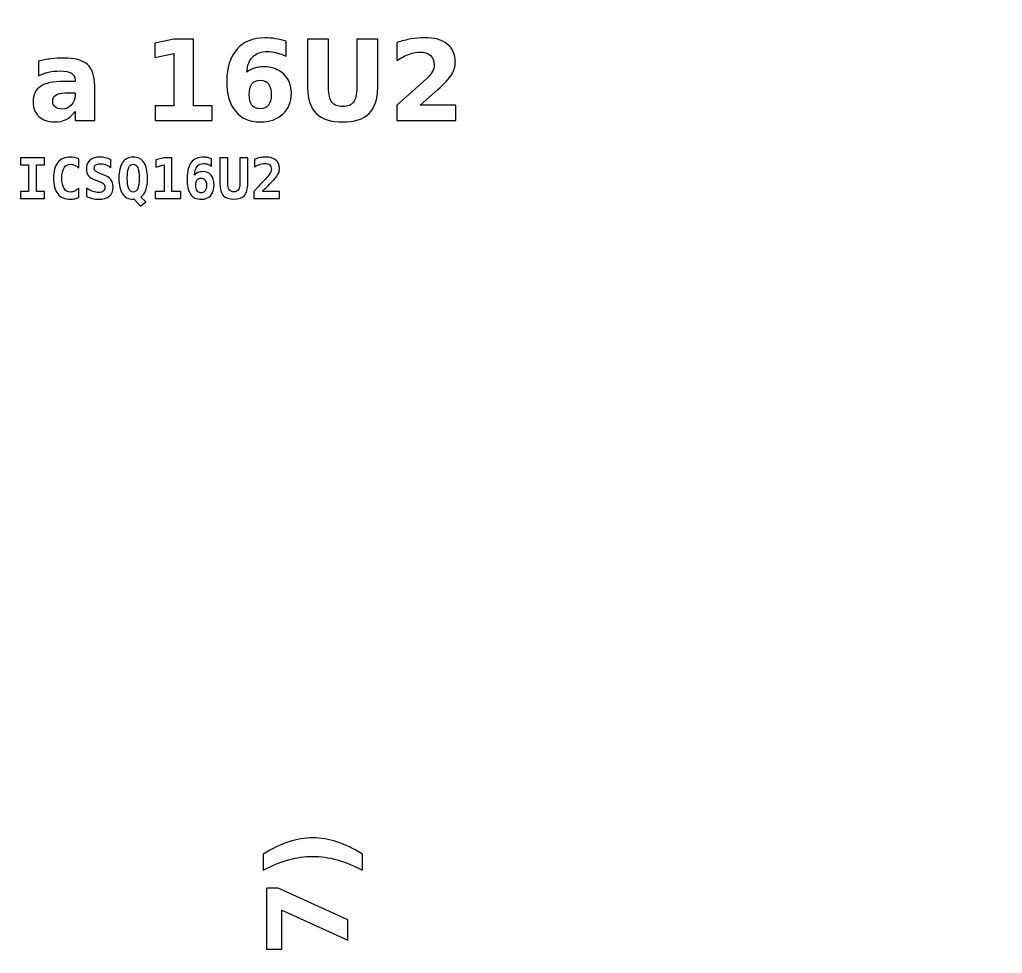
# Model space of a CAD drawing. Header units: centimetres. Extents: x -16.5 to -4.5, y -20.9 to -8.8.
# Drawn here: x -10.516 to -8.753, y -16.543 to -14.867 of the extents above; entities that cross this region are included whole.
import ezdxf

# ---------------------------------------------------------------- set-up
doc = ezdxf.new("R2010")
doc.units = ezdxf.units.CM
doc.header["$MEASUREMENT"] = 0
doc.layers.add('Layer 1', color=7, linetype='Continuous')

msp = doc.modelspace()

# ---------------------------------------------------------------- linework, layer by layer
at = {"layer": 'Layer 1', "color": 7, "lineweight": 35}
msp.add_open_spline([(-16.5, -8.85), (-16.5, -8.85), (-4.5, -8.85), (-4.5, -8.85), (-4.5, -8.85), (-4.5, -8.85), (-4.5, -20.85), (-4.5, -20.85), (-4.5, -20.85), (-4.5, -20.85), (-16.5, -20.85), (-16.5, -20.85), (-16.5, -20.85), (-16.5, -20.85), (-16.5, -8.85), (-16.5, -8.85)], degree=3, knots=[0, 0, 0, 0, 0.25, 0.25, 0.25, 0.25, 0.5, 0.5, 0.5, 0.5, 0.75, 0.75, 0.75, 0.75, 1, 1, 1, 1], dxfattribs=at)
at = {"layer": 'Layer 1', "color": 250, "lineweight": 100}
msp.add_open_spline([(-15.8, -9.55), (-15.8, -9.55), (-5.2, -9.55), (-5.2, -9.55), (-5.2, -9.55), (-5.2, -9.55), (-5.2, -20.15), (-5.2, -20.15), (-5.2, -20.15), (-5.2, -20.15), (-15.8, -20.15), (-15.8, -20.15), (-15.8, -20.15), (-15.8, -20.15), (-15.8, -9.55), (-15.8, -9.55)], degree=3, knots=[0, 0, 0, 0, 0.25, 0.25, 0.25, 0.25, 0.5, 0.5, 0.5, 0.5, 0.75, 0.75, 0.75, 0.75, 1, 1, 1, 1], dxfattribs=at)
at = {"layer": 'Layer 1', "color": 250}
for points, knots in [([(-10.27237, -15.02228), (-10.27237, -15.02228), (-10.23917, -15.02228), (-10.23917, -15.02228), (-10.23917, -15.02228), (-10.23917, -15.02228), (-10.23917, -14.92805), (-10.23917, -14.92805), (-10.23917, -14.92805), (-10.23917, -14.92805), (-10.27323, -14.93508), (-10.27323, -14.93508), (-10.27323, -14.93508), (-10.27323, -14.93508), (-10.27323, -14.90948), (-10.27323, -14.90948), (-10.27323, -14.90948), (-10.27323, -14.90948), (-10.23937, -14.90245), (-10.23937, -14.90245), (-10.23937, -14.90245), (-10.23937, -14.90245), (-10.20363, -14.90245), (-10.20363, -14.90245), (-10.20363, -14.90245), (-10.20363, -14.90245), (-10.20363, -15.02228), (-10.20363, -15.02228), (-10.20363, -15.02228), (-10.20363, -15.02228), (-10.17043, -15.02228), (-10.17043, -15.02228), (-10.17043, -15.02228), (-10.17043, -15.02228), (-10.17043, -15.04825), (-10.17043, -15.04825), (-10.17043, -15.04825), (-10.17043, -15.04825), (-10.27237, -15.04825), (-10.27237, -15.04825), (-10.27237, -15.04825), (-10.27237, -15.04825), (-10.27237, -15.02228), (-10.27237, -15.02228)], [0, 0, 0, 0, 0.0909091, 0.0909091, 0.0909091, 0.0909091, 0.1818182, 0.1818182, 0.1818182, 0.1818182, 0.2727273, 0.2727273, 0.2727273, 0.2727273, 0.3636364, 0.3636364, 0.3636364, 0.3636364, 0.4545455, 0.4545455, 0.4545455, 0.4545455, 0.5454545, 0.5454545, 0.5454545, 0.5454545, 0.6363636, 0.6363636, 0.6363636, 0.6363636, 0.7272727, 0.7272727, 0.7272727, 0.7272727, 0.8181818, 0.8181818, 0.8181818, 0.8181818, 0.9090909, 0.9090909, 0.9090909, 0.9090909, 1, 1, 1, 1]), ([(-10.0378, -14.90625), (-10.0378, -14.90625), (-10.0378, -14.93322), (-10.0378, -14.93322), (-10.0378, -14.93322), (-10.044, -14.93028), (-10.0498, -14.92812), (-10.05526, -14.92672), (-10.05526, -14.92672), (-10.06073, -14.92532), (-10.0661, -14.92462), (-10.0713, -14.92462), (-10.0713, -14.92462), (-10.0825, -14.92462), (-10.0912, -14.92772), (-10.09746, -14.93395), (-10.09746, -14.93395), (-10.1037, -14.94015), (-10.10736, -14.94938), (-10.1084, -14.96162), (-10.1084, -14.96162), (-10.1041, -14.95845), (-10.09943, -14.95605), (-10.09443, -14.95445), (-10.09443, -14.95445), (-10.08943, -14.95285), (-10.08396, -14.95205), (-10.07803, -14.95205), (-10.07803, -14.95205), (-10.06313, -14.95205), (-10.0511, -14.95642), (-10.04196, -14.96515), (-10.04196, -14.96515), (-10.0328, -14.97385), (-10.02823, -14.98528), (-10.02823, -14.99942), (-10.02823, -14.99942), (-10.02823, -15.01505), (-10.03333, -15.02755), (-10.04356, -15.03698), (-10.04356, -15.03698), (-10.05376, -15.04638), (-10.0675, -15.05108), (-10.08466, -15.05108), (-10.08466, -15.05108), (-10.1036, -15.05108), (-10.11826, -15.04468), (-10.12866, -15.03188), (-10.12866, -15.03188), (-10.13903, -15.01912), (-10.14423, -15.00095), (-10.14423, -14.97745), (-10.14423, -14.97745), (-10.14423, -14.95338), (-10.13816, -14.93445), (-10.12603, -14.92068), (-10.12603, -14.92068), (-10.11386, -14.90692), (-10.09723, -14.90002), (-10.07606, -14.90002), (-10.07606, -14.90002), (-10.06936, -14.90002), (-10.06286, -14.90055), (-10.05653, -14.90158), (-10.05653, -14.90158), (-10.05023, -14.90262), (-10.044, -14.90418), (-10.0378, -14.90625)], [0, 0, 0, 0, 0.0588235, 0.0588235, 0.0588235, 0.0588235, 0.1176471, 0.1176471, 0.1176471, 0.1176471, 0.1764706, 0.1764706, 0.1764706, 0.1764706, 0.2352941, 0.2352941, 0.2352941, 0.2352941, 0.2941176, 0.2941176, 0.2941176, 0.2941176, 0.3529412, 0.3529412, 0.3529412, 0.3529412, 0.4117647, 0.4117647, 0.4117647, 0.4117647, 0.4705882, 0.4705882, 0.4705882, 0.4705882, 0.5294118, 0.5294118, 0.5294118, 0.5294118, 0.5882353, 0.5882353, 0.5882353, 0.5882353, 0.6470588, 0.6470588, 0.6470588, 0.6470588, 0.7058824, 0.7058824, 0.7058824, 0.7058824, 0.7647059, 0.7647059, 0.7647059, 0.7647059, 0.8235294, 0.8235294, 0.8235294, 0.8235294, 0.8823529, 0.8823529, 0.8823529, 0.8823529, 0.9411765, 0.9411765, 0.9411765, 0.9411765, 1, 1, 1, 1]), ([(-9.99909, -14.90245), (-9.99909, -14.90245), (-9.96149, -14.90245), (-9.96149, -14.90245), (-9.96149, -14.90245), (-9.96149, -14.90245), (-9.96149, -14.98985), (-9.96149, -14.98985), (-9.96149, -14.98985), (-9.96149, -15.00188), (-9.95953, -15.01052), (-9.95559, -15.01568), (-9.95559, -15.01568), (-9.95166, -15.02085), (-9.94523, -15.02345), (-9.93629, -15.02345), (-9.93629, -15.02345), (-9.92729, -15.02345), (-9.92083, -15.02085), (-9.91689, -15.01568), (-9.91689, -15.01568), (-9.91296, -15.01052), (-9.91099, -15.00188), (-9.91099, -14.98985), (-9.91099, -14.98985), (-9.91099, -14.98985), (-9.91099, -14.90245), (-9.91099, -14.90245), (-9.91099, -14.90245), (-9.91099, -14.90245), (-9.87339, -14.90245), (-9.87339, -14.90245), (-9.87339, -14.90245), (-9.87339, -14.90245), (-9.87339, -14.98985), (-9.87339, -14.98985), (-9.87339, -14.98985), (-9.87339, -15.01048), (-9.87856, -15.02585), (-9.88893, -15.03595), (-9.88893, -15.03595), (-9.89926, -15.04605), (-9.91506, -15.05108), (-9.93629, -15.05108), (-9.93629, -15.05108), (-9.95746, -15.05108), (-9.97323, -15.04605), (-9.98356, -15.03595), (-9.98356, -15.03595), (-9.99393, -15.02585), (-9.99909, -15.01048), (-9.99909, -14.98985), (-9.99909, -14.98985), (-9.99909, -14.98985), (-9.99909, -14.90245), (-9.99909, -14.90245)], [0, 0, 0, 0, 0.0714286, 0.0714286, 0.0714286, 0.0714286, 0.1428571, 0.1428571, 0.1428571, 0.1428571, 0.2142857, 0.2142857, 0.2142857, 0.2142857, 0.2857143, 0.2857143, 0.2857143, 0.2857143, 0.3571429, 0.3571429, 0.3571429, 0.3571429, 0.4285714, 0.4285714, 0.4285714, 0.4285714, 0.5, 0.5, 0.5, 0.5, 0.5714286, 0.5714286, 0.5714286, 0.5714286, 0.6428571, 0.6428571, 0.6428571, 0.6428571, 0.7142857, 0.7142857, 0.7142857, 0.7142857, 0.7857143, 0.7857143, 0.7857143, 0.7857143, 0.8571429, 0.8571429, 0.8571429, 0.8571429, 0.9285714, 0.9285714, 0.9285714, 0.9285714, 1, 1, 1, 1]), ([(-9.79743, -15.02062), (-9.79743, -15.02062), (-9.73326, -15.02062), (-9.73326, -15.02062), (-9.73326, -15.02062), (-9.73326, -15.02062), (-9.73326, -15.04825), (-9.73326, -15.04825), (-9.73326, -15.04825), (-9.73326, -15.04825), (-9.83923, -15.04825), (-9.83923, -15.04825), (-9.83923, -15.04825), (-9.83923, -15.04825), (-9.83923, -15.02062), (-9.83923, -15.02062), (-9.83923, -15.02062), (-9.83923, -15.02062), (-9.78599, -14.97365), (-9.78599, -14.97365), (-9.78599, -14.97365), (-9.78123, -14.96935), (-9.77773, -14.96515), (-9.77546, -14.96105), (-9.77546, -14.96105), (-9.77316, -14.95695), (-9.77203, -14.95268), (-9.77203, -14.94825), (-9.77203, -14.94825), (-9.77203, -14.94142), (-9.77433, -14.93592), (-9.77893, -14.93175), (-9.77893, -14.93175), (-9.78349, -14.92758), (-9.78959, -14.92552), (-9.79723, -14.92552), (-9.79723, -14.92552), (-9.80309, -14.92552), (-9.80949, -14.92678), (-9.81646, -14.92928), (-9.81646, -14.92928), (-9.82343, -14.93178), (-9.83089, -14.93552), (-9.83883, -14.94045), (-9.83883, -14.94045), (-9.83883, -14.94045), (-9.83883, -14.90842), (-9.83883, -14.90842), (-9.83883, -14.90842), (-9.83036, -14.90562), (-9.82199, -14.90348), (-9.81373, -14.90202), (-9.81373, -14.90202), (-9.80546, -14.90055), (-9.79736, -14.89982), (-9.78939, -14.89982), (-9.78939, -14.89982), (-9.77196, -14.89982), (-9.75839, -14.90365), (-9.74873, -14.91135), (-9.74873, -14.91135), (-9.73906, -14.91902), (-9.73423, -14.92972), (-9.73423, -14.94348), (-9.73423, -14.94348), (-9.73423, -14.95142), (-9.73629, -14.95882), (-9.74039, -14.96568), (-9.74039, -14.96568), (-9.74449, -14.97255), (-9.75313, -14.98175), (-9.76626, -14.99328), (-9.76626, -14.99328), (-9.76626, -14.99328), (-9.79743, -15.02062), (-9.79743, -15.02062)], [0, 0, 0, 0, 0.0526316, 0.0526316, 0.0526316, 0.0526316, 0.1052632, 0.1052632, 0.1052632, 0.1052632, 0.1578947, 0.1578947, 0.1578947, 0.1578947, 0.2105263, 0.2105263, 0.2105263, 0.2105263, 0.2631579, 0.2631579, 0.2631579, 0.2631579, 0.3157895, 0.3157895, 0.3157895, 0.3157895, 0.3684211, 0.3684211, 0.3684211, 0.3684211, 0.4210526, 0.4210526, 0.4210526, 0.4210526, 0.4736842, 0.4736842, 0.4736842, 0.4736842, 0.5263158, 0.5263158, 0.5263158, 0.5263158, 0.5789474, 0.5789474, 0.5789474, 0.5789474, 0.6315789, 0.6315789, 0.6315789, 0.6315789, 0.6842105, 0.6842105, 0.6842105, 0.6842105, 0.7368421, 0.7368421, 0.7368421, 0.7368421, 0.7894737, 0.7894737, 0.7894737, 0.7894737, 0.8421053, 0.8421053, 0.8421053, 0.8421053, 0.8947368, 0.8947368, 0.8947368, 0.8947368, 0.9473684, 0.9473684, 0.9473684, 0.9473684, 1, 1, 1, 1]), ([(-10.38117, -14.98582), (-10.38117, -14.98582), (-10.38117, -15.04825), (-10.38117, -15.04825), (-10.38117, -15.04825), (-10.38117, -15.04825), (-10.41643, -15.04825), (-10.41643, -15.04825), (-10.41643, -15.04825), (-10.41643, -15.04825), (-10.41643, -15.03205), (-10.41643, -15.03205), (-10.41643, -15.03205), (-10.42113, -15.03868), (-10.4264, -15.04352), (-10.43223, -15.04655), (-10.43223, -15.04655), (-10.4381, -15.04958), (-10.44523, -15.05108), (-10.45363, -15.05108), (-10.45363, -15.05108), (-10.46497, -15.05108), (-10.47413, -15.04778), (-10.4812, -15.04118), (-10.4812, -15.04118), (-10.48827, -15.03455), (-10.4918, -15.02598), (-10.4918, -15.01542), (-10.4918, -15.01542), (-10.4918, -15.00262), (-10.4874, -14.99318), (-10.47857, -14.98722), (-10.47857, -14.98722), (-10.46973, -14.98122), (-10.4559, -14.97822), (-10.43703, -14.97822), (-10.43703, -14.97822), (-10.43703, -14.97822), (-10.41643, -14.97822), (-10.41643, -14.97822), (-10.41643, -14.97822), (-10.41643, -14.97822), (-10.41643, -14.97548), (-10.41643, -14.97548), (-10.41643, -14.97548), (-10.41643, -14.96995), (-10.4186, -14.96592), (-10.42297, -14.96335), (-10.42297, -14.96335), (-10.42733, -14.96078), (-10.43413, -14.95948), (-10.44337, -14.95948), (-10.44337, -14.95948), (-10.45087, -14.95948), (-10.45783, -14.96022), (-10.46427, -14.96172), (-10.46427, -14.96172), (-10.4707, -14.96322), (-10.4767, -14.96548), (-10.48223, -14.96848), (-10.48223, -14.96848), (-10.48223, -14.96848), (-10.48223, -14.94182), (-10.48223, -14.94182), (-10.48223, -14.94182), (-10.47473, -14.93998), (-10.46723, -14.93862), (-10.45967, -14.93765), (-10.45967, -14.93765), (-10.45213, -14.93672), (-10.44457, -14.93625), (-10.43703, -14.93625), (-10.43703, -14.93625), (-10.4173, -14.93625), (-10.40307, -14.94015), (-10.3943, -14.94792), (-10.3943, -14.94792), (-10.38553, -14.95568), (-10.38117, -14.96832), (-10.38117, -14.98582)], [0, 0, 0, 0, 0.05, 0.05, 0.05, 0.05, 0.1, 0.1, 0.1, 0.1, 0.15, 0.15, 0.15, 0.15, 0.2, 0.2, 0.2, 0.2, 0.25, 0.25, 0.25, 0.25, 0.3, 0.3, 0.3, 0.3, 0.35, 0.35, 0.35, 0.35, 0.4, 0.4, 0.4, 0.4, 0.45, 0.45, 0.45, 0.45, 0.5, 0.5, 0.5, 0.5, 0.55, 0.55, 0.55, 0.55, 0.6, 0.6, 0.6, 0.6, 0.65, 0.65, 0.65, 0.65, 0.7, 0.7, 0.7, 0.7, 0.75, 0.75, 0.75, 0.75, 0.8, 0.8, 0.8, 0.8, 0.85, 0.85, 0.85, 0.85, 0.9, 0.9, 0.9, 0.9, 0.95, 0.95, 0.95, 0.95, 1, 1, 1, 1]), ([(-10.08426, -14.97628), (-10.09086, -14.97628), (-10.0958, -14.97842), (-10.09906, -14.98268), (-10.09906, -14.98268), (-10.10236, -14.98695), (-10.104, -14.99335), (-10.104, -15.00185), (-10.104, -15.00185), (-10.104, -15.01038), (-10.10236, -15.01678), (-10.09906, -15.02105), (-10.09906, -15.02105), (-10.0958, -15.02532), (-10.09086, -15.02745), (-10.08426, -15.02745), (-10.08426, -15.02745), (-10.07763, -15.02745), (-10.07266, -15.02532), (-10.0694, -15.02105), (-10.0694, -15.02105), (-10.0661, -15.01678), (-10.06446, -15.01038), (-10.06446, -15.00185), (-10.06446, -15.00185), (-10.06446, -14.99335), (-10.0661, -14.98695), (-10.0694, -14.98268), (-10.0694, -14.98268), (-10.07266, -14.97842), (-10.07763, -14.97628), (-10.08426, -14.97628)], [0, 0, 0, 0, 0.125, 0.125, 0.125, 0.125, 0.25, 0.25, 0.25, 0.25, 0.375, 0.375, 0.375, 0.375, 0.5, 0.5, 0.5, 0.5, 0.625, 0.625, 0.625, 0.625, 0.75, 0.75, 0.75, 0.75, 0.875, 0.875, 0.875, 0.875, 1, 1, 1, 1]), ([(-10.43457, -14.99902), (-10.44187, -14.99902), (-10.44733, -15.00025), (-10.45103, -15.00272), (-10.45103, -15.00272), (-10.4547, -15.00522), (-10.45653, -15.00885), (-10.45653, -15.01368), (-10.45653, -15.01368), (-10.45653, -15.01812), (-10.45507, -15.02158), (-10.4521, -15.02408), (-10.4521, -15.02408), (-10.44913, -15.02658), (-10.44503, -15.02785), (-10.43977, -15.02785), (-10.43977, -15.02785), (-10.43317, -15.02785), (-10.42767, -15.02548), (-10.42317, -15.02075), (-10.42317, -15.02075), (-10.41867, -15.01605), (-10.41643, -15.01012), (-10.41643, -15.00302), (-10.41643, -15.00302), (-10.41643, -15.00302), (-10.41643, -14.99902), (-10.41643, -14.99902), (-10.41643, -14.99902), (-10.41643, -14.99902), (-10.43457, -14.99902), (-10.43457, -14.99902)], [0, 0, 0, 0, 0.125, 0.125, 0.125, 0.125, 0.25, 0.25, 0.25, 0.25, 0.375, 0.375, 0.375, 0.375, 0.5, 0.5, 0.5, 0.5, 0.625, 0.625, 0.625, 0.625, 0.75, 0.75, 0.75, 0.75, 0.875, 0.875, 0.875, 0.875, 1, 1, 1, 1]), ([(-10.51437, -15.12804), (-10.51437, -15.12804), (-10.51437, -15.11534), (-10.51437, -15.11534), (-10.51437, -15.11534), (-10.51437, -15.11534), (-10.47097, -15.11534), (-10.47097, -15.11534), (-10.47097, -15.11534), (-10.47097, -15.11534), (-10.47097, -15.12804), (-10.47097, -15.12804), (-10.47097, -15.12804), (-10.47097, -15.12804), (-10.48547, -15.12804), (-10.48547, -15.12804), (-10.48547, -15.12804), (-10.48547, -15.12804), (-10.48547, -15.17554), (-10.48547, -15.17554), (-10.48547, -15.17554), (-10.48547, -15.17554), (-10.47097, -15.17554), (-10.47097, -15.17554), (-10.47097, -15.17554), (-10.47097, -15.17554), (-10.47097, -15.18824), (-10.47097, -15.18824), (-10.47097, -15.18824), (-10.47097, -15.18824), (-10.51437, -15.18824), (-10.51437, -15.18824), (-10.51437, -15.18824), (-10.51437, -15.18824), (-10.51437, -15.17554), (-10.51437, -15.17554), (-10.51437, -15.17554), (-10.51437, -15.17554), (-10.49987, -15.17554), (-10.49987, -15.17554), (-10.49987, -15.17554), (-10.49987, -15.17554), (-10.49987, -15.12804), (-10.49987, -15.12804), (-10.49987, -15.12804), (-10.49987, -15.12804), (-10.51437, -15.12804), (-10.51437, -15.12804)], [0, 0, 0, 0, 0.0833333, 0.0833333, 0.0833333, 0.0833333, 0.1666667, 0.1666667, 0.1666667, 0.1666667, 0.25, 0.25, 0.25, 0.25, 0.3333333, 0.3333333, 0.3333333, 0.3333333, 0.4166667, 0.4166667, 0.4166667, 0.4166667, 0.5, 0.5, 0.5, 0.5, 0.5833333, 0.5833333, 0.5833333, 0.5833333, 0.6666667, 0.6666667, 0.6666667, 0.6666667, 0.75, 0.75, 0.75, 0.75, 0.8333333, 0.8333333, 0.8333333, 0.8333333, 0.9166667, 0.9166667, 0.9166667, 0.9166667, 1, 1, 1, 1]), ([(-10.40979, -15.18614), (-10.41207, -15.18731), (-10.41445, -15.18819), (-10.41697, -15.18877), (-10.41697, -15.18877), (-10.41947, -15.18936), (-10.4221, -15.18966), (-10.42487, -15.18966), (-10.42487, -15.18966), (-10.4347, -15.18966), (-10.44222, -15.18642), (-10.44739, -15.17994), (-10.44739, -15.17994), (-10.45257, -15.17346), (-10.45515, -15.16411), (-10.45515, -15.15186), (-10.45515, -15.15186), (-10.45515, -15.13959), (-10.45257, -15.13022), (-10.44739, -15.12374), (-10.44739, -15.12374), (-10.44222, -15.11726), (-10.4347, -15.11402), (-10.42487, -15.11402), (-10.42487, -15.11402), (-10.4221, -15.11402), (-10.41945, -15.11432), (-10.41692, -15.11491), (-10.41692, -15.11491), (-10.41437, -15.11549), (-10.412, -15.11637), (-10.40979, -15.11754), (-10.40979, -15.11754), (-10.40979, -15.11754), (-10.40979, -15.13356), (-10.40979, -15.13356), (-10.40979, -15.13356), (-10.41225, -15.13127), (-10.41467, -15.12961), (-10.41699, -15.12854), (-10.41699, -15.12854), (-10.41932, -15.12749), (-10.42172, -15.12696), (-10.4242, -15.12696), (-10.4242, -15.12696), (-10.42947, -15.12696), (-10.43345, -15.12906), (-10.43614, -15.13324), (-10.43614, -15.13324), (-10.43882, -15.13742), (-10.44017, -15.14362), (-10.44017, -15.15186), (-10.44017, -15.15186), (-10.44017, -15.16007), (-10.43882, -15.16626), (-10.43614, -15.17044), (-10.43614, -15.17044), (-10.43345, -15.17462), (-10.42947, -15.17672), (-10.4242, -15.17672), (-10.4242, -15.17672), (-10.42172, -15.17672), (-10.41932, -15.17619), (-10.41699, -15.17514), (-10.41699, -15.17514), (-10.41467, -15.17407), (-10.41225, -15.17241), (-10.40979, -15.17012), (-10.40979, -15.17012), (-10.40979, -15.17012), (-10.40979, -15.18614), (-10.40979, -15.18614)], [0, 0, 0, 0, 0.0555556, 0.0555556, 0.0555556, 0.0555556, 0.1111111, 0.1111111, 0.1111111, 0.1111111, 0.1666667, 0.1666667, 0.1666667, 0.1666667, 0.2222222, 0.2222222, 0.2222222, 0.2222222, 0.2777778, 0.2777778, 0.2777778, 0.2777778, 0.3333333, 0.3333333, 0.3333333, 0.3333333, 0.3888889, 0.3888889, 0.3888889, 0.3888889, 0.4444444, 0.4444444, 0.4444444, 0.4444444, 0.5, 0.5, 0.5, 0.5, 0.5555556, 0.5555556, 0.5555556, 0.5555556, 0.6111111, 0.6111111, 0.6111111, 0.6111111, 0.6666667, 0.6666667, 0.6666667, 0.6666667, 0.7222222, 0.7222222, 0.7222222, 0.7222222, 0.7777778, 0.7777778, 0.7777778, 0.7777778, 0.8333333, 0.8333333, 0.8333333, 0.8333333, 0.8888889, 0.8888889, 0.8888889, 0.8888889, 0.9444444, 0.9444444, 0.9444444, 0.9444444, 1, 1, 1, 1]), ([(-10.37747, -15.15626), (-10.38472, -15.15349), (-10.38964, -15.15057), (-10.39222, -15.14754), (-10.39222, -15.14754), (-10.39479, -15.14449), (-10.39607, -15.14041), (-10.39607, -15.13526), (-10.39607, -15.13526), (-10.39607, -15.12866), (-10.39395, -15.12346), (-10.38972, -15.11969), (-10.38972, -15.11969), (-10.38549, -15.11591), (-10.37969, -15.11402), (-10.37229, -15.11402), (-10.37229, -15.11402), (-10.36894, -15.11402), (-10.36559, -15.11441), (-10.36224, -15.11517), (-10.36224, -15.11517), (-10.35887, -15.11594), (-10.35555, -15.11706), (-10.35227, -15.11856), (-10.35227, -15.11856), (-10.35227, -15.11856), (-10.35227, -15.13262), (-10.35227, -15.13262), (-10.35227, -15.13262), (-10.35537, -15.13044), (-10.3585, -15.12879), (-10.36169, -15.12764), (-10.36169, -15.12764), (-10.36489, -15.12651), (-10.36804, -15.12594), (-10.37117, -15.12594), (-10.37117, -15.12594), (-10.37465, -15.12594), (-10.37732, -15.12664), (-10.37917, -15.12804), (-10.37917, -15.12804), (-10.38102, -15.12944), (-10.38195, -15.13144), (-10.38195, -15.13404), (-10.38195, -15.13404), (-10.38195, -15.13606), (-10.38127, -15.13772), (-10.37992, -15.13904), (-10.37992, -15.13904), (-10.37857, -15.14036), (-10.37575, -15.14182), (-10.37145, -15.14341), (-10.37145, -15.14341), (-10.37145, -15.14341), (-10.36525, -15.14576), (-10.36525, -15.14576), (-10.36525, -15.14576), (-10.3594, -15.14791), (-10.35509, -15.15076), (-10.35232, -15.15431), (-10.35232, -15.15431), (-10.34955, -15.15786), (-10.34817, -15.16232), (-10.34817, -15.16772), (-10.34817, -15.16772), (-10.34817, -15.17509), (-10.35034, -15.18057), (-10.35469, -15.18421), (-10.35469, -15.18421), (-10.35904, -15.18784), (-10.3656, -15.18966), (-10.37439, -15.18966), (-10.37439, -15.18966), (-10.378, -15.18966), (-10.38162, -15.18922), (-10.38525, -15.18836), (-10.38525, -15.18836), (-10.38887, -15.18749), (-10.39239, -15.18622), (-10.39577, -15.18452), (-10.39577, -15.18452), (-10.39577, -15.18452), (-10.39577, -15.16962), (-10.39577, -15.16962), (-10.39577, -15.16962), (-10.39194, -15.17236), (-10.3882, -15.17441), (-10.38462, -15.17574), (-10.38462, -15.17574), (-10.38102, -15.17707), (-10.37747, -15.17774), (-10.37395, -15.17774), (-10.37395, -15.17774), (-10.3704, -15.17774), (-10.36765, -15.17694), (-10.3657, -15.17532), (-10.3657, -15.17532), (-10.36375, -15.17371), (-10.36277, -15.17146), (-10.36277, -15.16856), (-10.36277, -15.16856), (-10.36277, -15.16637), (-10.36342, -15.16446), (-10.36472, -15.16282), (-10.36472, -15.16282), (-10.36602, -15.16117), (-10.3679, -15.15987), (-10.37039, -15.15894), (-10.37039, -15.15894), (-10.37039, -15.15894), (-10.37747, -15.15626), (-10.37747, -15.15626)], [0, 0, 0, 0, 0.0357143, 0.0357143, 0.0357143, 0.0357143, 0.0714286, 0.0714286, 0.0714286, 0.0714286, 0.1071429, 0.1071429, 0.1071429, 0.1071429, 0.1428571, 0.1428571, 0.1428571, 0.1428571, 0.1785714, 0.1785714, 0.1785714, 0.1785714, 0.2142857, 0.2142857, 0.2142857, 0.2142857, 0.25, 0.25, 0.25, 0.25, 0.2857143, 0.2857143, 0.2857143, 0.2857143, 0.3214286, 0.3214286, 0.3214286, 0.3214286, 0.3571429, 0.3571429, 0.3571429, 0.3571429, 0.3928571, 0.3928571, 0.3928571, 0.3928571, 0.4285714, 0.4285714, 0.4285714, 0.4285714, 0.4642857, 0.4642857, 0.4642857, 0.4642857, 0.5, 0.5, 0.5, 0.5, 0.5357143, 0.5357143, 0.5357143, 0.5357143, 0.5714286, 0.5714286, 0.5714286, 0.5714286, 0.6071429, 0.6071429, 0.6071429, 0.6071429, 0.6428571, 0.6428571, 0.6428571, 0.6428571, 0.6785714, 0.6785714, 0.6785714, 0.6785714, 0.7142857, 0.7142857, 0.7142857, 0.7142857, 0.75, 0.75, 0.75, 0.75, 0.7857143, 0.7857143, 0.7857143, 0.7857143, 0.8214286, 0.8214286, 0.8214286, 0.8214286, 0.8571429, 0.8571429, 0.8571429, 0.8571429, 0.8928571, 0.8928571, 0.8928571, 0.8928571, 0.9285714, 0.9285714, 0.9285714, 0.9285714, 0.9642857, 0.9642857, 0.9642857, 0.9642857, 1, 1, 1, 1]), ([(-10.31014, -15.18936), (-10.31059, -15.18946), (-10.31097, -15.18954), (-10.31129, -15.18959), (-10.31129, -15.18959), (-10.31159, -15.18964), (-10.31189, -15.18966), (-10.31219, -15.18966), (-10.31219, -15.18966), (-10.32055, -15.18966), (-10.32689, -15.18647), (-10.3312, -15.18009), (-10.3312, -15.18009), (-10.33552, -15.17371), (-10.33767, -15.16431), (-10.33767, -15.15186), (-10.33767, -15.15186), (-10.33767, -15.13939), (-10.33552, -15.12997), (-10.3312, -15.12359), (-10.3312, -15.12359), (-10.32689, -15.11721), (-10.32052, -15.11402), (-10.31209, -15.11402), (-10.31209, -15.11402), (-10.30362, -15.11402), (-10.29724, -15.11721), (-10.29292, -15.12359), (-10.29292, -15.12359), (-10.2886, -15.12997), (-10.28645, -15.13939), (-10.28645, -15.15187), (-10.28645, -15.15187), (-10.28645, -15.16042), (-10.28747, -15.16759), (-10.28952, -15.17337), (-10.28952, -15.17337), (-10.29157, -15.17916), (-10.29455, -15.18327), (-10.29845, -15.18576), (-10.29845, -15.18576), (-10.29845, -15.18576), (-10.28939, -15.19464), (-10.28939, -15.19464), (-10.28939, -15.19464), (-10.28939, -15.19464), (-10.29924, -15.20196), (-10.29924, -15.20196), (-10.29924, -15.20196), (-10.29924, -15.20196), (-10.31014, -15.18936), (-10.31014, -15.18936)], [0, 0, 0, 0, 0.0769231, 0.0769231, 0.0769231, 0.0769231, 0.1538462, 0.1538462, 0.1538462, 0.1538462, 0.2307692, 0.2307692, 0.2307692, 0.2307692, 0.3076923, 0.3076923, 0.3076923, 0.3076923, 0.3846154, 0.3846154, 0.3846154, 0.3846154, 0.4615385, 0.4615385, 0.4615385, 0.4615385, 0.5384615, 0.5384615, 0.5384615, 0.5384615, 0.6153846, 0.6153846, 0.6153846, 0.6153846, 0.6923077, 0.6923077, 0.6923077, 0.6923077, 0.7692308, 0.7692308, 0.7692308, 0.7692308, 0.8461538, 0.8461538, 0.8461538, 0.8461538, 0.9230769, 0.9230769, 0.9230769, 0.9230769, 1, 1, 1, 1]), ([(-10.31209, -15.12696), (-10.31577, -15.12696), (-10.31845, -15.12892), (-10.32015, -15.13284), (-10.32015, -15.13284), (-10.32184, -15.13677), (-10.32269, -15.14311), (-10.32269, -15.15186), (-10.32269, -15.15186), (-10.32269, -15.16059), (-10.32184, -15.16691), (-10.32015, -15.17084), (-10.32015, -15.17084), (-10.31845, -15.17476), (-10.31577, -15.17672), (-10.31209, -15.17672), (-10.31209, -15.17672), (-10.30837, -15.17672), (-10.30567, -15.17476), (-10.30397, -15.17084), (-10.30397, -15.17084), (-10.30229, -15.16691), (-10.30144, -15.16059), (-10.30144, -15.15186), (-10.30144, -15.15186), (-10.30144, -15.14311), (-10.30229, -15.13677), (-10.30397, -15.13284), (-10.30397, -15.13284), (-10.30567, -15.12892), (-10.30837, -15.12696), (-10.31209, -15.12696)], [0, 0, 0, 0, 0.125, 0.125, 0.125, 0.125, 0.25, 0.25, 0.25, 0.25, 0.375, 0.375, 0.375, 0.375, 0.5, 0.5, 0.5, 0.5, 0.625, 0.625, 0.625, 0.625, 0.75, 0.75, 0.75, 0.75, 0.875, 0.875, 0.875, 0.875, 1, 1, 1, 1]), ([(-10.27279, -15.17554), (-10.27279, -15.17554), (-10.25667, -15.17554), (-10.25667, -15.17554), (-10.25667, -15.17554), (-10.25667, -15.17554), (-10.25667, -15.12822), (-10.25667, -15.12822), (-10.25667, -15.12822), (-10.25667, -15.12822), (-10.27165, -15.13194), (-10.27165, -15.13194), (-10.27165, -15.13194), (-10.27165, -15.13194), (-10.27165, -15.11896), (-10.27165, -15.11896), (-10.27165, -15.11896), (-10.27165, -15.11896), (-10.25657, -15.11534), (-10.25657, -15.11534), (-10.25657, -15.11534), (-10.25657, -15.11534), (-10.24265, -15.11534), (-10.24265, -15.11534), (-10.24265, -15.11534), (-10.24265, -15.11534), (-10.24265, -15.17554), (-10.24265, -15.17554), (-10.24265, -15.17554), (-10.24265, -15.17554), (-10.22654, -15.17554), (-10.22654, -15.17554), (-10.22654, -15.17554), (-10.22654, -15.17554), (-10.22654, -15.18824), (-10.22654, -15.18824), (-10.22654, -15.18824), (-10.22654, -15.18824), (-10.27279, -15.18824), (-10.27279, -15.18824), (-10.27279, -15.18824), (-10.27279, -15.18824), (-10.27279, -15.17554), (-10.27279, -15.17554)], [0, 0, 0, 0, 0.0909091, 0.0909091, 0.0909091, 0.0909091, 0.1818182, 0.1818182, 0.1818182, 0.1818182, 0.2727273, 0.2727273, 0.2727273, 0.2727273, 0.3636364, 0.3636364, 0.3636364, 0.3636364, 0.4545455, 0.4545455, 0.4545455, 0.4545455, 0.5454545, 0.5454545, 0.5454545, 0.5454545, 0.6363636, 0.6363636, 0.6363636, 0.6363636, 0.7272727, 0.7272727, 0.7272727, 0.7272727, 0.8181818, 0.8181818, 0.8181818, 0.8181818, 0.9090909, 0.9090909, 0.9090909, 0.9090909, 1, 1, 1, 1]), ([(-10.17149, -15.11706), (-10.17149, -15.11706), (-10.17149, -15.13014), (-10.17149, -15.13014), (-10.17149, -15.13014), (-10.17405, -15.12867), (-10.17652, -15.12757), (-10.17889, -15.12684), (-10.17889, -15.12684), (-10.18124, -15.12611), (-10.1835, -15.12574), (-10.18569, -15.12574), (-10.18569, -15.12574), (-10.19089, -15.12574), (-10.19485, -15.12749), (-10.19757, -15.13099), (-10.19757, -15.13099), (-10.20029, -15.13449), (-10.2017, -15.13966), (-10.20184, -15.14649), (-10.20184, -15.14649), (-10.2003, -15.14437), (-10.19835, -15.14279), (-10.19599, -15.14172), (-10.19599, -15.14172), (-10.1936, -15.14067), (-10.1908, -15.14014), (-10.18759, -15.14014), (-10.18759, -15.14014), (-10.181, -15.14014), (-10.17594, -15.14222), (-10.17235, -15.14637), (-10.17235, -15.14637), (-10.16877, -15.15052), (-10.16699, -15.15641), (-10.16699, -15.16402), (-10.16699, -15.16402), (-10.16699, -15.17219), (-10.169, -15.17852), (-10.17302, -15.18302), (-10.17302, -15.18302), (-10.17704, -15.18751), (-10.18269, -15.18976), (-10.18999, -15.18976), (-10.18999, -15.18976), (-10.19887, -15.18976), (-10.20532, -15.18677), (-10.20934, -15.18082), (-10.20934, -15.18082), (-10.21335, -15.17486), (-10.21537, -15.16524), (-10.21537, -15.15196), (-10.21537, -15.15196), (-10.21537, -15.13934), (-10.21292, -15.12987), (-10.208, -15.12357), (-10.208, -15.12357), (-10.20309, -15.11727), (-10.19572, -15.11412), (-10.18589, -15.11412), (-10.18589, -15.11412), (-10.1836, -15.11412), (-10.18125, -15.11437), (-10.17884, -15.11486), (-10.17884, -15.11486), (-10.1764, -15.11534), (-10.17395, -15.11607), (-10.17149, -15.11706)], [0, 0, 0, 0, 0.0588235, 0.0588235, 0.0588235, 0.0588235, 0.1176471, 0.1176471, 0.1176471, 0.1176471, 0.1764706, 0.1764706, 0.1764706, 0.1764706, 0.2352941, 0.2352941, 0.2352941, 0.2352941, 0.2941176, 0.2941176, 0.2941176, 0.2941176, 0.3529412, 0.3529412, 0.3529412, 0.3529412, 0.4117647, 0.4117647, 0.4117647, 0.4117647, 0.4705882, 0.4705882, 0.4705882, 0.4705882, 0.5294118, 0.5294118, 0.5294118, 0.5294118, 0.5882353, 0.5882353, 0.5882353, 0.5882353, 0.6470588, 0.6470588, 0.6470588, 0.6470588, 0.7058824, 0.7058824, 0.7058824, 0.7058824, 0.7647059, 0.7647059, 0.7647059, 0.7647059, 0.8235294, 0.8235294, 0.8235294, 0.8235294, 0.8823529, 0.8823529, 0.8823529, 0.8823529, 0.9411765, 0.9411765, 0.9411765, 0.9411765, 1, 1, 1, 1]), ([(-10.15639, -15.16134), (-10.15639, -15.16134), (-10.15639, -15.11534), (-10.15639, -15.11534), (-10.15639, -15.11534), (-10.15639, -15.11534), (-10.14199, -15.11534), (-10.14199, -15.11534), (-10.14199, -15.11534), (-10.14199, -15.11534), (-10.14199, -15.16496), (-10.14199, -15.16496), (-10.14199, -15.16496), (-10.14199, -15.16861), (-10.14105, -15.17146), (-10.1392, -15.17352), (-10.1392, -15.17352), (-10.13735, -15.17559), (-10.13477, -15.17662), (-10.13149, -15.17662), (-10.13149, -15.17662), (-10.1282, -15.17662), (-10.12562, -15.17559), (-10.12377, -15.17352), (-10.12377, -15.17352), (-10.12192, -15.17146), (-10.12099, -15.16861), (-10.12099, -15.16496), (-10.12099, -15.16496), (-10.12099, -15.16496), (-10.12099, -15.11534), (-10.12099, -15.11534), (-10.12099, -15.11534), (-10.12099, -15.11534), (-10.10659, -15.11534), (-10.10659, -15.11534), (-10.10659, -15.11534), (-10.10659, -15.11534), (-10.10659, -15.16134), (-10.10659, -15.16134), (-10.10659, -15.16134), (-10.10659, -15.17124), (-10.10855, -15.17842), (-10.11249, -15.18292), (-10.11249, -15.18292), (-10.11644, -15.18741), (-10.12277, -15.18966), (-10.13149, -15.18966), (-10.13149, -15.18966), (-10.14017, -15.18966), (-10.1465, -15.18741), (-10.15045, -15.18292), (-10.15045, -15.18292), (-10.1544, -15.17842), (-10.15639, -15.17124), (-10.15639, -15.16134)], [0, 0, 0, 0, 0.0714286, 0.0714286, 0.0714286, 0.0714286, 0.1428571, 0.1428571, 0.1428571, 0.1428571, 0.2142857, 0.2142857, 0.2142857, 0.2142857, 0.2857143, 0.2857143, 0.2857143, 0.2857143, 0.3571429, 0.3571429, 0.3571429, 0.3571429, 0.4285714, 0.4285714, 0.4285714, 0.4285714, 0.5, 0.5, 0.5, 0.5, 0.5714286, 0.5714286, 0.5714286, 0.5714286, 0.6428571, 0.6428571, 0.6428571, 0.6428571, 0.7142857, 0.7142857, 0.7142857, 0.7142857, 0.7857143, 0.7857143, 0.7857143, 0.7857143, 0.8571429, 0.8571429, 0.8571429, 0.8571429, 0.9285714, 0.9285714, 0.9285714, 0.9285714, 1, 1, 1, 1]), ([(-10.08019, -15.17554), (-10.08019, -15.17554), (-10.04947, -15.17554), (-10.04947, -15.17554), (-10.04947, -15.17554), (-10.04947, -15.17554), (-10.04947, -15.18824), (-10.04947, -15.18824), (-10.04947, -15.18824), (-10.04947, -15.18824), (-10.09575, -15.18824), (-10.09575, -15.18824), (-10.09575, -15.18824), (-10.09575, -15.18824), (-10.09575, -15.17592), (-10.09575, -15.17592), (-10.09575, -15.17592), (-10.09575, -15.17592), (-10.08794, -15.16764), (-10.08794, -15.16764), (-10.08794, -15.16764), (-10.07867, -15.15777), (-10.07304, -15.15171), (-10.07105, -15.14942), (-10.07105, -15.14942), (-10.06862, -15.14662), (-10.06685, -15.14414), (-10.06579, -15.14197), (-10.06579, -15.14197), (-10.0647, -15.13981), (-10.06417, -15.13767), (-10.06417, -15.13556), (-10.06417, -15.13556), (-10.06417, -15.13231), (-10.06515, -15.12979), (-10.06712, -15.12802), (-10.06712, -15.12802), (-10.06909, -15.12624), (-10.07189, -15.12536), (-10.07549, -15.12536), (-10.07549, -15.12536), (-10.07807, -15.12536), (-10.08095, -15.12587), (-10.08415, -15.12689), (-10.08415, -15.12689), (-10.08737, -15.12792), (-10.0907, -15.12941), (-10.09419, -15.13136), (-10.09419, -15.13136), (-10.09419, -15.13136), (-10.09419, -15.11792), (-10.09419, -15.11792), (-10.09419, -15.11792), (-10.0907, -15.11666), (-10.0873, -15.11569), (-10.08395, -15.11502), (-10.08395, -15.11502), (-10.08062, -15.11436), (-10.07742, -15.11402), (-10.07437, -15.11402), (-10.07437, -15.11402), (-10.06665, -15.11402), (-10.06059, -15.11582), (-10.05619, -15.11942), (-10.05619, -15.11942), (-10.05177, -15.12301), (-10.04957, -15.12792), (-10.04957, -15.13414), (-10.04957, -15.13414), (-10.04957, -15.13701), (-10.05005, -15.13969), (-10.051, -15.14219), (-10.051, -15.14219), (-10.05197, -15.14471), (-10.05362, -15.14749), (-10.05597, -15.15054), (-10.05597, -15.15054), (-10.05769, -15.15276), (-10.06242, -15.15774), (-10.07017, -15.16549), (-10.07017, -15.16549), (-10.07437, -15.16967), (-10.0777, -15.17304), (-10.08019, -15.17554)], [0, 0, 0, 0, 0.047619, 0.047619, 0.047619, 0.047619, 0.0952381, 0.0952381, 0.0952381, 0.0952381, 0.1428571, 0.1428571, 0.1428571, 0.1428571, 0.1904762, 0.1904762, 0.1904762, 0.1904762, 0.2380952, 0.2380952, 0.2380952, 0.2380952, 0.2857143, 0.2857143, 0.2857143, 0.2857143, 0.3333333, 0.3333333, 0.3333333, 0.3333333, 0.3809524, 0.3809524, 0.3809524, 0.3809524, 0.4285714, 0.4285714, 0.4285714, 0.4285714, 0.4761905, 0.4761905, 0.4761905, 0.4761905, 0.5238095, 0.5238095, 0.5238095, 0.5238095, 0.5714286, 0.5714286, 0.5714286, 0.5714286, 0.6190476, 0.6190476, 0.6190476, 0.6190476, 0.6666667, 0.6666667, 0.6666667, 0.6666667, 0.7142857, 0.7142857, 0.7142857, 0.7142857, 0.7619048, 0.7619048, 0.7619048, 0.7619048, 0.8095238, 0.8095238, 0.8095238, 0.8095238, 0.8571429, 0.8571429, 0.8571429, 0.8571429, 0.9047619, 0.9047619, 0.9047619, 0.9047619, 0.952381, 0.952381, 0.952381, 0.952381, 1, 1, 1, 1]), ([(-10.19037, -15.15171), (-10.19349, -15.15171), (-10.19587, -15.15284), (-10.19752, -15.15511), (-10.19752, -15.15511), (-10.19917, -15.15737), (-10.19999, -15.16064), (-10.19999, -15.16494), (-10.19999, -15.16494), (-10.19999, -15.16921), (-10.19917, -15.17247), (-10.19752, -15.17474), (-10.19752, -15.17474), (-10.19587, -15.17701), (-10.19349, -15.17814), (-10.19037, -15.17814), (-10.19037, -15.17814), (-10.18724, -15.17814), (-10.18484, -15.17701), (-10.18317, -15.17474), (-10.18317, -15.17474), (-10.18149, -15.17247), (-10.18065, -15.16921), (-10.18065, -15.16494), (-10.18065, -15.16494), (-10.18065, -15.16067), (-10.18149, -15.15741), (-10.18317, -15.15512), (-10.18317, -15.15512), (-10.18484, -15.15284), (-10.18724, -15.15171), (-10.19037, -15.15171)], [0, 0, 0, 0, 0.125, 0.125, 0.125, 0.125, 0.25, 0.25, 0.25, 0.25, 0.375, 0.375, 0.375, 0.375, 0.5, 0.5, 0.5, 0.5, 0.625, 0.625, 0.625, 0.625, 0.75, 0.75, 0.75, 0.75, 0.875, 0.875, 0.875, 0.875, 1, 1, 1, 1]), ([(-9.90073, -16.39407), (-9.91623, -16.38574), (-9.93137, -16.37947), (-9.94613, -16.3753), (-9.94613, -16.3753), (-9.96093, -16.37114), (-9.9755, -16.36907), (-9.9899, -16.36907), (-9.9899, -16.36907), (-10.0043, -16.36907), (-10.01887, -16.37114), (-10.0336, -16.3753), (-10.0336, -16.3753), (-10.04833, -16.37947), (-10.06343, -16.38574), (-10.07887, -16.39407), (-10.07887, -16.39407), (-10.07887, -16.39407), (-10.07887, -16.36507), (-10.07887, -16.36507), (-10.07887, -16.36507), (-10.0629, -16.35517), (-10.04763, -16.34784), (-10.033, -16.34304), (-10.033, -16.34304), (-10.0184, -16.33827), (-10.00397, -16.33587), (-9.9897, -16.33587), (-9.9897, -16.33587), (-9.97543, -16.33587), (-9.96107, -16.33824), (-9.9466, -16.343), (-9.9466, -16.343), (-9.9321, -16.34774), (-9.9168, -16.3551), (-9.90073, -16.36507), (-9.90073, -16.36507), (-9.90073, -16.36507), (-9.90073, -16.39407), (-9.90073, -16.39407)], [0, 0, 0, 0, 0.1, 0.1, 0.1, 0.1, 0.2, 0.2, 0.2, 0.2, 0.3, 0.3, 0.3, 0.3, 0.4, 0.4, 0.4, 0.4, 0.5, 0.5, 0.5, 0.5, 0.6, 0.6, 0.6, 0.6, 0.7, 0.7, 0.7, 0.7, 0.8, 0.8, 0.8, 0.8, 0.9, 0.9, 0.9, 0.9, 1, 1, 1, 1]), ([(-10.0729, -16.53587), (-10.0729, -16.53587), (-10.0729, -16.42601), (-10.0729, -16.42601), (-10.0729, -16.42601), (-10.0729, -16.42601), (-10.0517, -16.42601), (-10.0517, -16.42601), (-10.0517, -16.42601), (-10.0517, -16.42601), (-9.9271, -16.48284), (-9.9271, -16.48284), (-9.9271, -16.48284), (-9.9271, -16.48284), (-9.9271, -16.51947), (-9.9271, -16.51947), (-9.9271, -16.51947), (-9.9271, -16.51947), (-10.04527, -16.46564), (-10.04527, -16.46564), (-10.04527, -16.46564), (-10.04527, -16.46564), (-10.04527, -16.53587), (-10.04527, -16.53587), (-10.04527, -16.53587), (-10.04527, -16.53587), (-10.0729, -16.53587), (-10.0729, -16.53587)], [0, 0, 0, 0, 0.1428571, 0.1428571, 0.1428571, 0.1428571, 0.2857143, 0.2857143, 0.2857143, 0.2857143, 0.4285714, 0.4285714, 0.4285714, 0.4285714, 0.5714286, 0.5714286, 0.5714286, 0.5714286, 0.7142857, 0.7142857, 0.7142857, 0.7142857, 0.8571429, 0.8571429, 0.8571429, 0.8571429, 1, 1, 1, 1])]:
    msp.add_open_spline(points, degree=3, knots=knots, dxfattribs=at)

doc.saveas('drawing.dxf')
